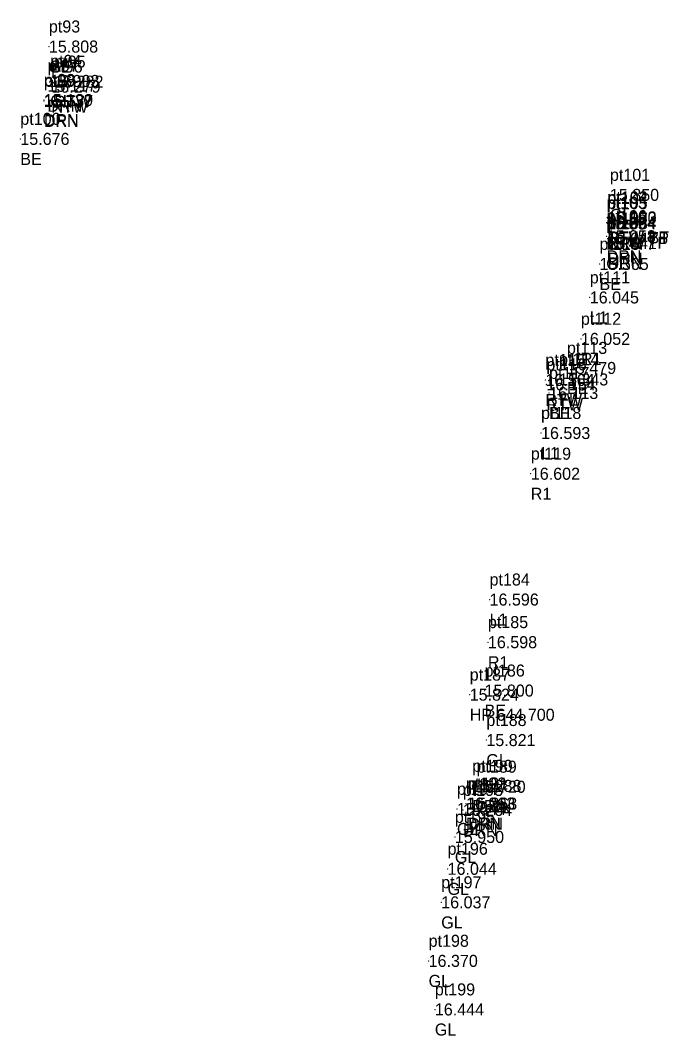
# Model space of a CAD drawing. Header units: metres. Extents: x 178081 to 737303, y 964681 to 975566.
# Drawn here: x 178273.64 to 178300.6, y 975487.3 to 975529.5 of the extents above; entities that cross this region are included whole.
import ezdxf

# ---------------------------------------------------------------- set-up
doc = ezdxf.new("R2010")
doc.units = ezdxf.units.M
doc.header["$MEASUREMENT"] = 0
doc.layers.add('SurveyPoint', color=4, linetype='Continuous', lineweight=0, true_color=0x00fffe)
doc.styles.get("Standard").update_dxf_attribs({"font": '', "height": 2.5})
doc.styles.get('Standard').set_extended_font_data('txt')

msp = doc.modelspace()

# ---------------------------------------------------------------- linework, layer by layer
at = {"layer": 'SurveyPoint'}
for p in [(178274.833, 975528.402, 15.808), (178274.773, 975526.777, 15.117), (178274.886, 975526.972, 15.903), (178275.056, 975526.946, 16.282), (178274.934, 975526.739, 16.279), (178274.623, 975526.147, 15.737), (178274.626, 975526.183, 15.139), (178273.644, 975524.568, 15.676), (178298.155, 975522.238, 15.85), (178298.046, 975521.284, 16.19), (178298.051, 975521.306, 15.933), (178298.016, 975521.084, 16.204), (178298.045, 975521.064, 15.084), (178298.017, 975520.523, 15.058), (178298.061, 975520.423, 15.647), (178298.002, 975520.218, 15.477), (178298.059, 975520.236, 15.641), (178297.722, 975519.371, 15.565), (178297.317, 975517.979, 16.045), (178296.949, 975516.258, 16.052), (178296.368, 975515.048, 15.479), (178295.471, 975514.551, 16.164), (178296.039, 975514.571, 15.343), (178295.513, 975514.366, 16.154), (178295.625, 975514.009, 16.113), (178295.292, 975512.345, 16.593), (178294.866, 975510.653, 16.602), (178293.151, 975505.424, 16.596), (178293.083, 975503.653, 16.598), (178292.326, 975501.468, 15.824), (178292.942, 975501.641, 15.8), (178293.018, 975499.581, 15.821), (178292.432, 975497.68, 15.288), (178292.607, 975497.645, 15.72), (178292.171, 975496.944, 16.263), (178292.256, 975496.943, 15.263), (178291.796, 975496.72, 15.644), (178292.041, 975496.68, 16.264), (178291.709, 975495.555, 15.95), (178291.406, 975494.231, 16.044), (178291.142, 975492.837, 16.037), (178290.618, 975490.405, 16.37), (178290.877, 975488.386, 16.444)]:
    msp.add_point(p, dxfattribs=at)

# ---------------------------------------------------------------- texts
at = {"layer": 'SurveyPoint', "color": 7, "char_height": 0.5, "attachment_point": 4}
for s, insert, width in [('pt93\\P15.808\\PGL', (178274.833, 975528.402, 15.808), 3), ('pt94\\P15.903\\PGL', (178274.886, 975526.972, 15.903), 3), ('pt95\\P16.282\\PRTW', (178275.056, 975526.946, 16.282), 3), ('pt97\\P15.117\\PDRN', (178274.773, 975526.777, 15.117), 3), ('pt96\\P16.279\\PRTW', (178274.934, 975526.739, 16.279), 3), ('pt99\\P15.737\\PDRN', (178274.623, 975526.147, 15.737), 3), ('pt98\\P15.139\\PDRN', (178274.626, 975526.183, 15.139), 3), ('pt100\\P15.676\\PBE', (178273.644, 975524.568, 15.676), 3), ('pt101\\P15.850\\PGL', (178298.155, 975522.238, 15.85), 3), ('pt103\\P16.204\\PRTW TP', (178298.016, 975521.084, 16.204), 3.5), ('pt105\\P15.084\\PDRN', (178298.045, 975521.064, 15.084), 3), ('pt104\\P16.190\\PRTW TP', (178298.046, 975521.284, 16.19), 3.5), ('pt102\\P15.933\\PRTW BT', (178298.051, 975521.306, 15.933), 3.5), ('pt109\\P15.477\\PGL', (178298.002, 975520.218, 15.477), 3), ('pt106\\P15.058\\PDRN', (178298.017, 975520.523, 15.058), 3), ('pt108\\P15.641\\PDRN', (178298.059, 975520.236, 15.641), 3), ('pt107\\P15.647\\PDRN', (178298.061, 975520.423, 15.647), 3), ('pt110\\P15.565\\PBE', (178297.722, 975519.371, 15.565), 3), ('pt111\\P16.045\\PL1', (178297.317, 975517.979, 16.045), 3), ('pt112\\P16.052\\PR1', (178296.949, 975516.258, 16.052), 3), ('pt113\\P15.479\\PBE', (178296.368, 975515.048, 15.479), 3), ('pt115\\P16.164\\PRTW ', (178295.471, 975514.551, 16.164), 3), ('pt116\\P16.154\\PRTW ', (178295.513, 975514.366, 16.154), 3), ('pt114\\P15.343\\PFL', (178296.039, 975514.571, 15.343), 3), ('pt117\\P16.113\\PBE', (178295.625, 975514.009, 16.113), 3), ('pt118\\P16.593\\PL1', (178295.292, 975512.345, 16.593), 3), ('pt119\\P16.602\\PR1', (178294.866, 975510.653, 16.602), 3), ('pt184\\P16.596\\PL1', (178293.151, 975505.424, 16.596), 3), ('pt185\\P16.598\\PR1', (178293.083, 975503.653, 16.598), 3), ('pt186\\P15.800\\PBE', (178292.942, 975501.641, 15.8), 3), ('pt187\\P15.824\\PHP 644 700', (178292.326, 975501.468, 15.824), 5.5), ('pt188\\P15.821\\PGL', (178293.018, 975499.581, 15.821), 3), ('pt190\\P15.288\\PDRN', (178292.432, 975497.68, 15.288), 3), ('pt189\\P15.720\\PDRN', (178292.607, 975497.645, 15.72), 3), ('pt194\\P15.644\\PGL', (178291.796, 975496.72, 15.644), 3), ('pt193\\P16.264\\PDRN', (178292.041, 975496.68, 16.264), 3), ('pt192\\P16.263\\PDRN', (178292.171, 975496.944, 16.263), 3), ('pt191\\P15.263\\PDRN', (178292.256, 975496.943, 15.263), 3), ('pt195\\P15.950\\PGL', (178291.709, 975495.555, 15.95), 3), ('pt196\\P16.044\\PGL', (178291.406, 975494.231, 16.044), 3), ('pt197\\P16.037\\PGL', (178291.142, 975492.837, 16.037), 3), ('pt198\\P16.370\\PGL', (178290.618, 975490.405, 16.37), 3), ('pt199\\P16.444\\PGL', (178290.877, 975488.386, 16.444), 3)]:
    msp.add_mtext(s, dxfattribs=dict(at, insert=insert, width=width))

doc.saveas('drawing.dxf')
